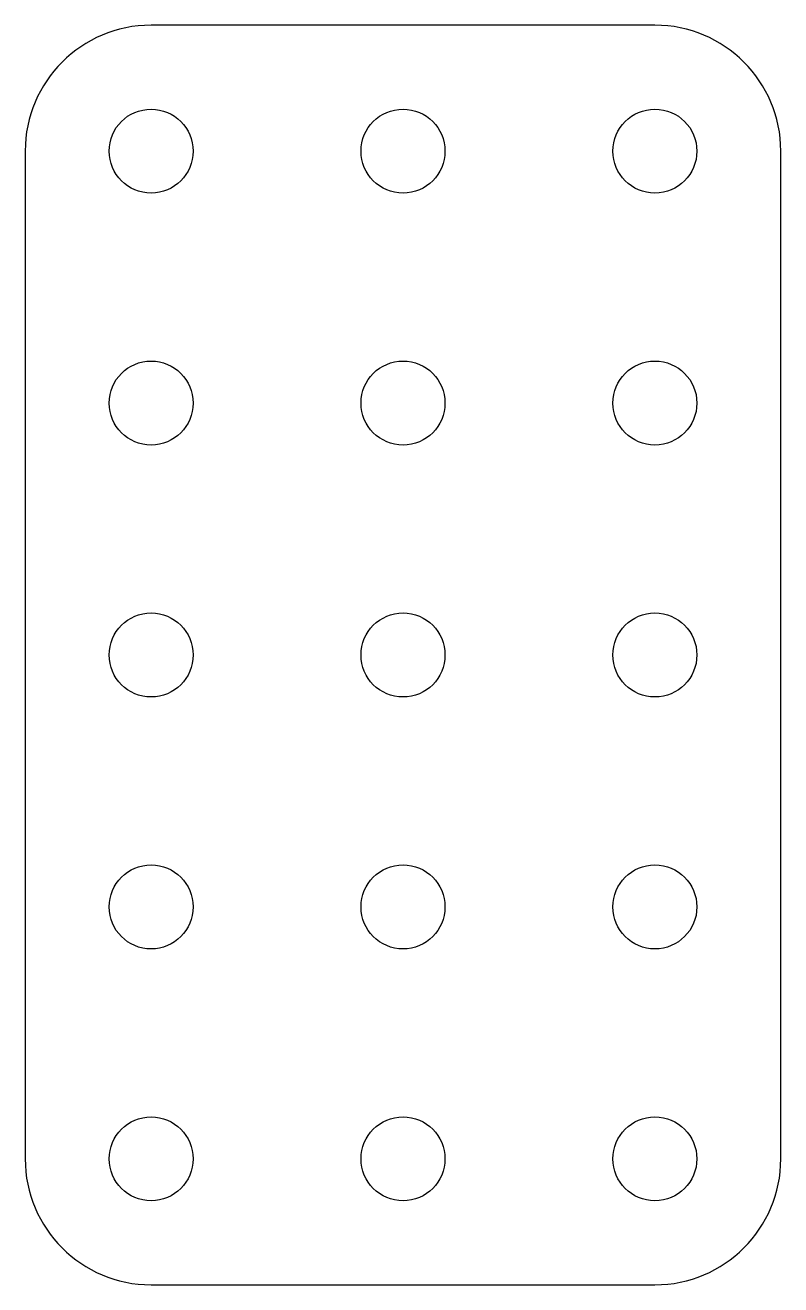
# Model space of a CAD drawing. Header units: millimetres. Extents: x -105.9 to -78.9, y 60.6 to 105.6.
import ezdxf

# ---------------------------------------------------------------- set-up
doc = ezdxf.new("R2010")
doc.units = ezdxf.units.MM
doc.layers.add('Default', color=7, linetype='Continuous')

msp = doc.modelspace()

# ---------------------------------------------------------------- linework, layer by layer
at = {"layer": 'Default', "color": 7, "linetype": 'Continuous'}
for p, q in [((-83.443, 105.557), (-101.443, 105.557)), ((-105.943, 101.057), (-105.943, 65.057)), ((-78.943, 65.057), (-78.943, 101.057)), ((-101.443, 60.557), (-83.443, 60.557))]:
    msp.add_line(p, q, dxfattribs=at)
for centre in [(-101.443, 101.057), (-92.443, 101.057), (-83.443, 101.057), (-101.443, 92.057), (-92.443, 92.057), (-83.443, 92.057), (-101.443, 83.057), (-92.443, 83.057), (-83.443, 83.057), (-101.443, 74.057), (-92.443, 74.057), (-83.443, 74.057), (-101.443, 65.057), (-92.443, 65.057), (-83.443, 65.057)]:
    msp.add_circle(centre, 1.5, dxfattribs=at)
for centre, start, end in [((-101.443, 101.057), 90, 180), ((-83.443, 101.057), 0, 90), ((-101.443, 65.057), 180, 270), ((-83.443, 65.057), 270, 0)]:
    msp.add_arc(centre, 4.5, start, end, dxfattribs=at)

doc.saveas('drawing.dxf')
